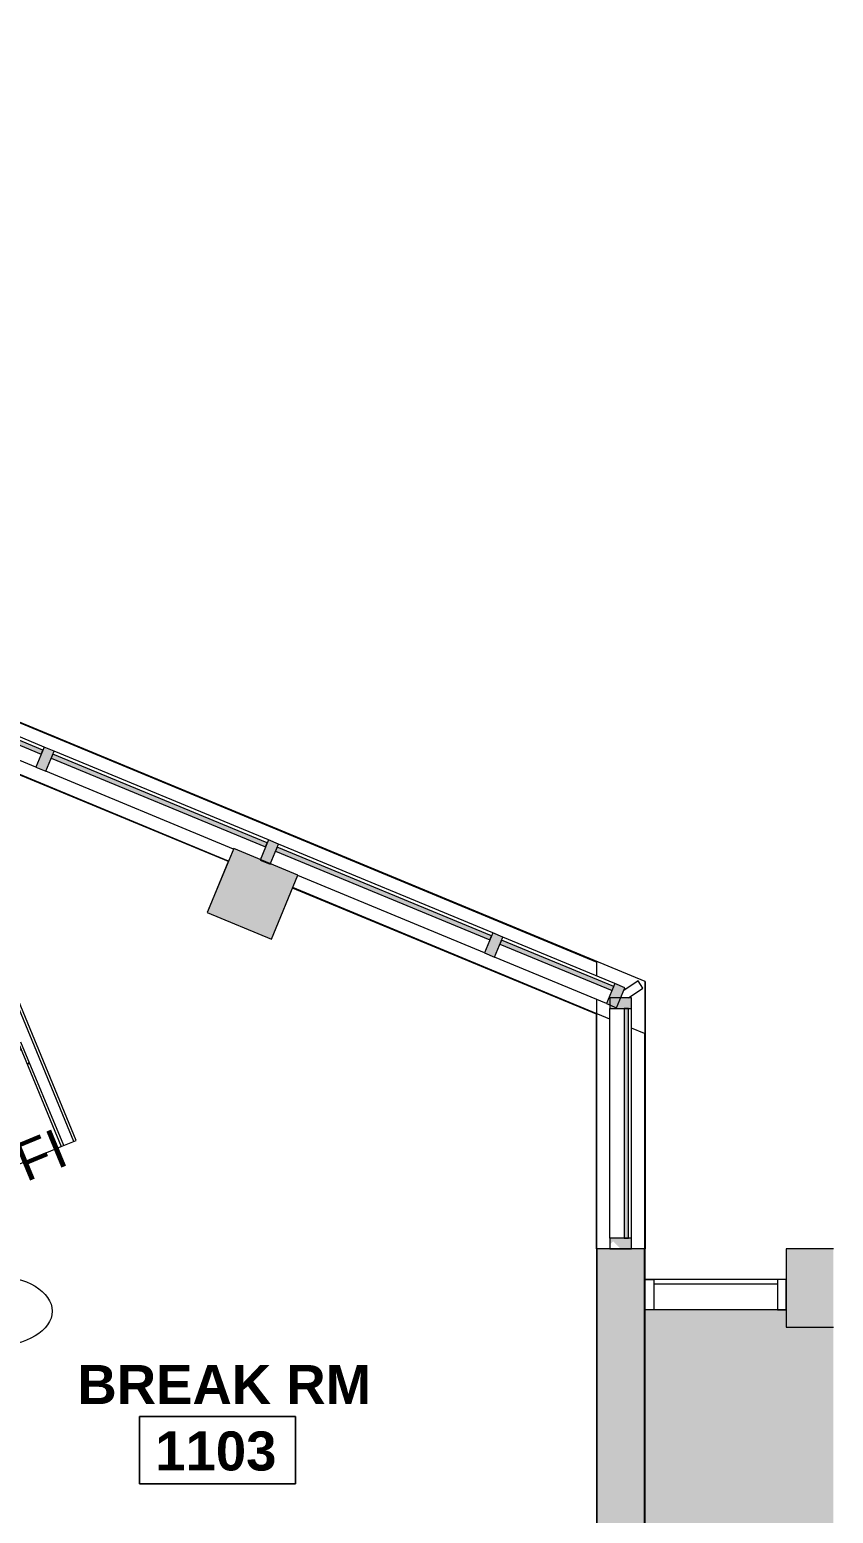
# Model space of a CAD drawing. Header units: inches. Extents: x 488 to 2071, y 800 to 2512.
# Drawn here: x 1885.1 to 2070.5, y 2170.3 to 2512.4 of the extents above; entities that cross this region are included whole.
import ezdxf

# ---------------------------------------------------------------- set-up
doc = ezdxf.new("R2010")
doc.units = ezdxf.units.IN
doc.header["$MEASUREMENT"] = 0
for name, color, linetype, lineweight in [('A-ANNO-NOTE', 131, 'Continuous', 30), ('A-AREA-IDEN', 2, 'Continuous', 9), ('A-DETL-GENF', 92, 'Continuous', 9), ('A-Flor-Shel-Tptn', 8, 'Continuous', 9), ('A-GLAZ-CURT', 52, 'Continuous', 9), ('A-GLAZ-CWMG', 51, 'Continuous', 13), ('A-Glaz-Shel', 8, 'Continuous', 9), ('A-Glaz-Shel-Sill', 8, 'Continuous', 9), ('A-WALL', 113, 'Continuous', 9), ('A-WALL-PATT', 111, 'Continuous', 13), ('A-Wall-Shel', 8, 'Continuous', 9), ('A-Wall-Shel-Fill', 8, 'Continuous', 9), ('I-WALL', 2, 'Continuous', 9), ('Q-CASE', 31, 'Continuous', 9), ('Q-SPCQ-IDEN', 132, 'Continuous', 9), ('S-Cols', 8, 'Continuous', 9), ('S-Cols-Fill', 8, 'Continuous', 9)]:
    doc.layers.add(name, color=color, linetype=linetype, lineweight=lineweight)
doc.styles.add('Swis721 Lt BT', font='swissl.ttf', dxfattribs={"height": 9})
doc.styles.add('Swis721 Lt BT_B', font='', dxfattribs={"height": 9})
doc.styles.get('Swis721 Lt BT_B').set_extended_font_data('Swis721 Lt BT', bold=True)
pattern_1 = [(0, (0, 0), (30.72, 7.68), [1.267, -21.773, 1.267, -21.773, -122.88]), (0, (0, 0), (30.72, 7.68), [-46.08, 1.267, -44.813, 1.267, -21.773, -53.76]), (0, (0, 0), (30.72, 7.68), [-115.2, 1.267, -14.093, 1.267, -37.133]), (120, (11.52, 3.84), (-22.011075, 22.7643), [1.267, -21.773, 1.267, -21.773, -122.88]), (120, (11.52, 3.84), (-22.011075, 22.7643), [-46.08, 1.267, -44.813, 1.267, -21.773, -53.76]), (120, (11.52, 3.84), (-22.011075, 22.7643), [-115.2, 1.267, -14.093, 1.267, -37.133]), (240, (15.36, 19.2), (-8.708925, -30.4443), [1.267, -21.773, 1.267, -21.773, -122.88]), (240, (15.36, 19.2), (-8.708925, -30.4443), [-46.08, 1.267, -44.813, 1.267, -21.773, -53.76]), (240, (15.36, 19.2), (-8.708925, -30.4443), [-115.2, 1.267, -14.093, 1.267, -37.133])]

# ---------------------------------------------------------------- blocks, each defined once
blk = doc.blocks.new('Revit Link EDITED_dwg_MUL6-V4-Level 1 POWER')
at = {"layer": 'A-Glaz-Shel', "color": 7, "flags": 128}
for points in [[(-1, 6.13), (-1, 6.25), (1, 6.25), (1, 6.13)], [(55, 6.13), (55, 6.25), (57, 6.25), (57, 6.13)], [(111, 6.13), (111, 6.25), (113, 6.25), (113, 6.13)], [(167, 6.13), (167, 6.25), (169, 6.25), (169, 6.13)], [(223, 6.13), (223, 6.25), (225, 6.25), (225, 6.13)], [(279, 6.13), (279, 6.25), (281, 6.25), (281, 6.13)]]:
    blk.add_lwpolyline(points, dxfattribs=at)
blk = doc.blocks.new('Revit Link EDITED_dwg_MUL1-V6-Level 1 POWER')
at = {"layer": 'A-Glaz-Shel', "color": 7, "flags": 128}
blk.add_lwpolyline([(-1, 2.25), (-1, 6.25), (1, 6.25), (1, 2.25)], dxfattribs=at)
blk = doc.blocks.new('Revit Link EDITED_dwg_MUL1-V7-Level 1 POWER')
at = {"layer": 'A-Glaz-Shel', "color": 7, "flags": 128}
blk.add_lwpolyline([(-1, 6.12), (-1, 6.25), (1, 6.25), (1, 6.13)], dxfattribs=at)
blk = doc.blocks.new('Revit Link EDITED_dwg_MUL1-5488110-Level 1 POWER')
at = {"layer": 'A-Glaz-Shel', "color": 7, "flags": 128}
blk.add_lwpolyline([(-1, 6.125), (-1, 6.25), (1, 6.25), (1, 6.125)], dxfattribs=at)
blk = doc.blocks.new('Revit Link EDITED_dwg-5488103-Level 1 POWER')
at = {"layer": 'A-Wall-Shel-Fill'}
h = blk.add_hatch(color=7, dxfattribs=at)
h.paths.add_polyline_path([(1975.8, 1945.79), (1980.8, 1945.79), (1980.8, 1957.29), (1980.39, 1957.29), (1980.39, 1962.29), (1979.89, 1962.29), (1979.89, 1957.29), (1975.8, 1957.29), (1975.8, 1956.57)], flags=0)
h.paths.add_polyline_path([(2027.09, 1957.29), (2027.09, 2231.29), (2026.97, 2231.29), (2026.97, 1957.29)], flags=0)
h.paths.add_polyline_path([(2015.84, 1962.29), (2015.97, 1962.31), (2015.97, 1972.29), (2015.84, 1972.29), (2015.84, 1962.35)], flags=0)
h.paths.add_polyline_path([(2015.84, 1988.29), (2015.97, 1988.29), (2015.97, 1999.88), (2015.84, 1999.83), (2015.84, 1990.2)], flags=0)
h.paths.add_polyline_path([(2015.97, 2001.56), (2015.97, 2042.41), (2015.84, 2042.41), (2015.84, 2001.86)], flags=0)
h.paths.add_polyline_path([(2015.97, 2045.16), (2015.97, 2231.29), (2015.84, 2231.29), (2015.84, 2045.16)], flags=0)
at = {"layer": 'S-Cols-Fill'}
blk.add_hatch(color=7, dxfattribs=at).paths.add_polyline_path([(2070.51, 2213.29), (2070.51, 2231.29), (2059.59, 2231.29), (2059.59, 2213.29)], flags=0)
at = {"layer": 'A-Glaz-Shel', "color": 7}
for p, q in [((2027.09, 2292.98), (2027.09, 2231.29)), ((2022.23, 2290.93), (2022.19, 2290.95)), ((2023.34, 2289.27), (2023.34, 2289.22)), ((2029.09, 2223.29), (2057.59, 2223.29))]:
    blk.add_line(p, q, dxfattribs=at)
at = {"layer": 'A-Glaz-Shel', "color": 7, "flags": 128}
for points in [[(2027.09, 2217.29), (2027.09, 2224.29), (2029.09, 2224.29), (2029.09, 2217.29)], [(2059.59, 2217.29), (2059.59, 2224.29), (2057.59, 2224.29), (2057.59, 2217.29)]]:
    blk.add_lwpolyline(points, close=True, dxfattribs=at)
at = {"layer": 'A-Glaz-Shel-Sill', "color": 7}
for p, q in [((1930.95, 2320.62), (1732.29, 2402.91)), ((2059.59, 2224.29), (2027.09, 2224.29)), ((2059.59, 2217.29), (2027.09, 2217.29))]:
    blk.add_line(p, q, dxfattribs=at)
at = {"layer": 'A-Glaz-Shel-Sill', "color": 7, "flags": 128}
for points in [[(2027.09, 2231.29), (2027.09, 2292.98), (1497.37, 2512.39), (550.6, 2120.23), (488.05, 1969.23)], [(2015.84, 2231.29), (2015.84, 2285.46), (1945.75, 2314.49)]]:
    blk.add_lwpolyline(points, dxfattribs=at)
at = {"layer": 'A-Wall-Shel', "color": 7, "flags": 128}
for points in [[(2015.97, 2231.29), (2015.84, 2231.29), (2015.84, 2149.29), (2015.84, 2045.16)], [(2026.97, 1957.29), (2027.09, 1957.29), (2027.09, 2231.29), (2026.97, 2231.29)]]:
    blk.add_lwpolyline(points, dxfattribs=at)
at = {"layer": 'S-Cols', "color": 7}
blk.add_line((1931, 2320.74), (1926.13, 2308.99), dxfattribs=at)
at = {"layer": 'S-Cols', "color": 7, "flags": 128}
blk.add_lwpolyline([(2070.51, 2231.29), (2059.59, 2231.29), (2059.59, 2213.29), (2070.51, 2213.29)], dxfattribs=at)
at = {"extrusion": (0, 0, -1)}
for name, p, zscale, rotation in [('Revit Link EDITED_dwg_MUL6-V4-Level 1 POWER', (-1940.11, 2322.24), -1, 22.50000000002028), ('Revit Link EDITED_dwg_MUL1-V6-Level 1 POWER', (-2020.84, 2288.8), -0.9999999999999999, 56.25000000001763), ('Revit Link EDITED_dwg_MUL1-V7-Level 1 POWER', (-2020.84, 2232.29), -1, 90.00000000000001)]:
    blk.add_blockref(name, p, dxfattribs=dict(at, zscale=zscale, rotation=rotation))
at = {"rotation": 337.4999999999797}
blk.add_blockref('Revit Link EDITED_dwg_MUL1-5488110-Level 1 POWER', (1991.85, 2300.81), dxfattribs=at)
blk = doc.blocks.new('C-Counter Top - ADJ HEIGHT-5345847-Level 1 POWER')
at = {"layer": 'Q-CASE'}
for p, q in [((110.21, 0), (-47.26, 0)), ((-47.26, 0), (-47.26, -0.75)), ((-47.26, -0.75), (-47.26, -25)), ((-47.26, -0.75), (110.21, -0.75)), ((-47.26, -25), (110.21, -25))]:
    blk.add_line(p, q, dxfattribs=at)
blk = doc.blocks.new('System Panel - Glazed-5309571-Level 1 POWER')
at = {"layer": 'A-GLAZ-CURT'}
blk.add_hatch(color=7, dxfattribs=at).paths.add_polyline_path([(26.46, 1.75), (-26.46, 1.75), (-26.46, 0.75), (26.46, 0.75)], flags=0)
at = {"layer": 'A-GLAZ-CURT', "color": 55, "lineweight": 20}
for p, q in [((26.46, 1.75), (-26.46, 1.75)), ((-26.46, 1.75), (-26.46, 0.75)), ((-26.46, 0.75), (26.46, 0.75)), ((26.46, 0.75), (26.46, 1.75))]:
    blk.add_line(p, q, dxfattribs=at)
blk = doc.blocks.new('System Panel - Glazed-5309577-Level 1 POWER')
at = {"layer": 'A-GLAZ-CURT'}
blk.add_hatch(color=7, dxfattribs=at).paths.add_polyline_path([(14, 0.75), (14, 1.75), (-14, 1.75), (-14, 0.75), (13.08, 0.75)], flags=0)
at = {"layer": 'A-GLAZ-CURT', "color": 55, "lineweight": 20}
for p, q in [((14, 1.75), (-14, 1.75)), ((-14, 1.75), (-14, 0.75)), ((-14, 0.75), (14, 0.75)), ((14, 0.75), (14, 1.75))]:
    blk.add_line(p, q, dxfattribs=at)
blk = doc.blocks.new('System Panel - Glazed-5309578-Level 1 POWER')
at = {"layer": 'A-GLAZ-CURT'}
blk.add_hatch(color=7, dxfattribs=at).paths.add_polyline_path([(26.75, 0.75), (26.75, 1.75), (-26.75, 1.75), (-26.75, 0.75), (20.69, 0.75)], flags=0)
at = {"layer": 'A-GLAZ-CURT', "color": 55, "lineweight": 20}
for p, q in [((26.75, 1.75), (-26.75, 1.75)), ((-26.75, 1.75), (-26.75, 0.75)), ((-26.75, 0.75), (26.75, 0.75)), ((26.75, 0.75), (26.75, 1.75))]:
    blk.add_line(p, q, dxfattribs=at)
blk = doc.blocks.new('Rectangular Mullion - 2_5_ x 5_ rectangular-5309582-Level 1 POWER')
at = {"layer": 'A-GLAZ-CWMG', "lineweight": 9}
blk.add_hatch(color=7, dxfattribs=at).paths.add_polyline_path([(-2.5, 2.5), (-1.04, 2.5), (-1.77, 1.77), (0, 0), (0, -2.5), (-2.5, -2.5), (-2.5, 1.77)], flags=0)
at = {"layer": 'A-GLAZ-CWMG', "color": 55, "lineweight": 20}
for p, q in [((-2.5, 2.5), (0, 2.5)), ((-2.5, -2.5), (-2.5, 2.5)), ((0, 2.5), (0, -2.5)), ((0, -2.5), (-2.5, -2.5))]:
    blk.add_line(p, q, dxfattribs=at)
blk = doc.blocks.new('Rectangular Mullion - 2_5_ x 5_ rectangular-5309583-Level 1 POWER')
at = {"layer": 'A-GLAZ-CWMG', "lineweight": 9}
blk.add_hatch(color=7, dxfattribs=at).paths.add_polyline_path([(-1.25, 2.5), (1.25, 2.5), (1.25, -2.5), (-1.25, -2.5), (-1.25, -0.75)], flags=0)
at = {"layer": 'A-GLAZ-CWMG', "color": 55, "lineweight": 20}
for p, q in [((-1.25, 2.5), (1.25, 2.5)), ((-1.25, -2.5), (-1.25, 2.5)), ((1.25, 2.5), (1.25, -2.5)), ((1.25, -2.5), (-1.25, -2.5))]:
    blk.add_line(p, q, dxfattribs=at)
blk = doc.blocks.new('Rectangular Mullion - 2_5_ x 5_ rectangular-5308208-Level 1 POWER')
at = {"layer": 'A-GLAZ-CWMG', "lineweight": 9}
for p, q in [((2020.12, 2292.48), (1994.25, 2303.2)), ((2018.2, 2287.86), (1992.33, 2298.58))]:
    blk.add_line(p, q, dxfattribs=at)
blk = doc.blocks.new('Rectangular Mullion - 2_5_ x 5_ rectangular-V61-Level 1 POWER')
at = {"layer": 'A-GLAZ-CWMG', "lineweight": 9}
for p, q in [((1991.94, 2304.16), (1942.51, 2324.63)), ((1990.03, 2299.54), (1946.94, 2317.38))]:
    blk.add_line(p, q, dxfattribs=at)
blk = doc.blocks.new('Rectangular Mullion - 2_5_ x 5_ rectangular-V62-Level 1 POWER')
at = {"layer": 'A-GLAZ-CWMG', "lineweight": 9}
for p, q in [((1940.2, 2325.59), (1890.77, 2346.06)), ((1932.16, 2323.5), (1888.86, 2341.44))]:
    blk.add_line(p, q, dxfattribs=at)
blk = doc.blocks.new('Rectangular Mullion - 2_5_ x 5_ rectangular-5308166-Level 1 POWER')
at = {"layer": 'A-GLAZ-CWMG', "lineweight": 9}
for p, q in [((1459.91, 2493.49), (1410.48, 2473.02)), ((1461.82, 2488.87), (1412.39, 2468.4))]:
    blk.add_line(p, q, dxfattribs=at)
blk = doc.blocks.new('Rectangular Mullion - 2_5_ x 5_ rectangular-5309581-Level 1 POWER')
at = {"layer": 'A-GLAZ-CWMG', "lineweight": 9}
blk.add_hatch(color=7, dxfattribs=at).paths.add_polyline_path([(0, 2.5), (-1.89, 2.5), (-2.5, 2.25), (-2.5, -2.5), (0, -2.5), (0, 1.78)], flags=0)
at = {"layer": 'A-GLAZ-CWMG', "color": 55, "lineweight": 20}
for p, q in [((0, 2.5), (-2.5, 2.5)), ((-2.5, 2.5), (-2.5, -2.5)), ((0, -2.5), (0, 2.5)), ((-2.5, -2.5), (0, -2.5))]:
    blk.add_line(p, q, dxfattribs=at)
blk = doc.blocks.new('Rectangular Mullion - 2_5_ x 5_ rectangular-5308220-Level 1 POWER')
at = {"layer": 'A-GLAZ-CWMG', "lineweight": 9}
for p, q in [((2018.97, 2233.8), (2018.97, 2286.72)), ((2023.97, 2233.8), (2023.97, 2286.72))]:
    blk.add_line(p, q, dxfattribs=at)
blk = doc.blocks.new('Room Tag - Room Name and Number-3379422-Level 1 POWER')
at = {"layer": 'A-AREA-IDEN'}
for p, q in [((-0.1881, -0.1636), (-0.1881, -0.0018)), ((-0.1881, -0.0018), (0.1869, -0.0018)), ((0.1869, -0.0018), (-0.1881, -0.0018)), ((-0.1881, -0.0018), (-0.1881, -0.1636)), ((0.1869, -0.0018), (0.1869, -0.1636)), ((0.1869, -0.1636), (0.1869, -0.0018)), ((0.1869, -0.1636), (-0.1881, -0.1636)), ((-0.1881, -0.1636), (0.1869, -0.1636))]:
    blk.add_line(p, q, dxfattribs=at)
blk = doc.blocks.new('Appliance_Specialty Equipment Tag - Standard-3515593-Level 1 POWER')
at = {"layer": 'Q-SPCQ-IDEN'}
blk.add_ellipse((-0.0499, 0.0037), major_axis=(-0.1406, 0), ratio=0.600473, dxfattribs=at)

msp = doc.modelspace()

# ---------------------------------------------------------------- hatches: boundary and pattern name
at = {"layer": 'A-DETL-GENF'}
msp.add_hatch(color=9, dxfattribs=at).paths.add_polyline_path([(2027.09, 1388.04), (2059.59, 1388.04), (2059.59, 1392.68), (2070.51, 1392.68), (2070.51, 1614.7), (2069.91, 1614.52), (2067.56, 1614.29), (2065.22, 1614.52), (2062.97, 1615.2), (2060.9, 1616.31), (2059.08, 1617.8), (2057.59, 1619.62), (2056.48, 1621.7), (2055.8, 1623.95), (2055.56, 1626.29), (2055.8, 1628.63), (2056.48, 1630.88), (2057.59, 1632.95), (2059.08, 1634.77), (2060.9, 1636.27), (2062.97, 1637.37), (2065.22, 1638.06), (2067.56, 1638.29), (2069.91, 1638.06), (2070.51, 1637.87), (2070.51, 1971.31), (2069.41, 1970.97), (2067.06, 1970.74), (2064.72, 1970.97), (2062.47, 1971.65), (2060.4, 1972.76), (2058.58, 1974.26), (2057.09, 1976.07), (2055.98, 1978.15), (2055.3, 1980.4), (2055.06, 1982.74), (2055.3, 1985.08), (2055.98, 1987.33), (2057.09, 1989.41), (2058.58, 1991.23), (2060.4, 1992.72), (2062.47, 1993.83), (2064.72, 1994.51), (2067.06, 1994.74), (2069.41, 1994.51), (2070.51, 1994.18), (2070.51, 2213.29), (2059.59, 2213.29), (2059.59, 2217.29), (2027.09, 2217.29), (2027.09, 1957.29), (2026.97, 1957.29), (2026.97, 1862.29), (2002.3, 1862.29), (2002.3, 1817.26), (1999.3, 1817.26), (1999.3, 1778.26), (2002.3, 1778.26), (2002.3, 1738.51), (1987.3, 1738.51), (1987.3, 1716.24), (1982.3, 1716.24), (1982.3, 1739.29), (1981.3, 1739.29), (1981.3, 1652.29), (1982.3, 1652.29), (1982.3, 1674.24), (1987.3, 1674.24), (1987.3, 1656.02), (2027.09, 1656.01), (2027.09, 1449.17)], flags=0)
at = {"layer": 'A-WALL'}
msp.add_hatch(color=250, dxfattribs=at).paths.add_polyline_path([(1940.86, 2302.71), (1946.99, 2317.49), (1932.2, 2323.61), (1926.08, 2308.83), (1940.6, 2302.82)], flags=0)
at = {"layer": 'A-WALL-PATT', "lineweight": 9}
h = msp.add_hatch(dxfattribs=at)
h.set_pattern_fill('FP_1', color=256, style=0, pattern_type=2)
h.set_pattern_definition(pattern_1)
h.paths.add_polyline_path([(1895.29, 2256.1), (1895.87, 2256.34), (1875.22, 2306.19), (1874.64, 2305.95), (1892.4, 2263.07)], flags=0)
h = msp.add_hatch(dxfattribs=at)
h.set_pattern_fill('FP_1', color=256, style=0, pattern_type=2)
h.set_pattern_definition(pattern_1)
h.paths.add_polyline_path([(1892.4, 2254.91), (1892.98, 2255.15), (1883.1, 2279.01), (1882.52, 2278.77), (1892.3, 2255.15)], flags=0)
h.paths.add_polyline_path([(1881.56, 2281.08), (1882.14, 2281.32), (1872.33, 2304.99), (1871.75, 2304.75), (1881.46, 2281.32)], flags=0)
msp.add_hatch(color=7, dxfattribs=at).paths.add_polyline_path([(2026.97, 1957.04), (2026.97, 2231.3), (2015.97, 2231.29), (2015.97, 1957.04), (2021.06, 1957.04)], flags=0)

# ---------------------------------------------------------------- linework, layer by layer
at = {"layer": 'A-WALL'}
for p, q in [((1511.75, 2506.31), (2015.97, 2297.45)), ((1931.01, 2320.73), (1732.33, 2403.03)), ((2018.97, 2284.3), (1945.79, 2314.61)), ((2015.97, 2294.2), (2015.97, 2297.45)), ((2015.97, 2231.3), (2015.97, 2288.79)), ((2026.97, 2280.99), (2023.97, 2282.23)), ((2026.97, 2280.99), (2026.97, 2231.3))]:
    msp.add_line(p, q, dxfattribs=at)
at = {"layer": 'A-WALL', "color": 55, "lineweight": 20}
for p, q in [((1932.2, 2323.61), (1926.08, 2308.83)), ((1946.99, 2317.49), (1932.2, 2323.61)), ((1940.86, 2302.71), (1946.99, 2317.49)), ((1926.08, 2308.83), (1940.86, 2302.71)), ((2026.97, 2231.3), (2015.97, 2231.3)), ((2015.97, 2231.3), (2015.97, 1962.29)), ((2026.97, 1957.04), (2026.97, 2231.3))]:
    msp.add_line(p, q, dxfattribs=at)
at = {"layer": 'A-WALL', "lineweight": 13}
for p, q in [((1895.29, 2256.1), (1874.64, 2305.95)), ((1892.98, 2255.15), (1883.1, 2279.01))]:
    msp.add_line(p, q, dxfattribs=at)
at = {"layer": 'I-WALL', "lineweight": 13}
for p, q in [((1895.87, 2256.34), (1875.22, 2306.19)), ((1882.76, 2278.19), (1892.4, 2254.91)), ((1892.4, 2254.91), (1895.87, 2256.34))]:
    msp.add_line(p, q, dxfattribs=at)

# ---------------------------------------------------------------- block references
at = {"layer": 'A-AREA-IDEN', "xscale": 95.99999999999994, "yscale": 95.99999999999994, "zscale": 95.99999999999994}
msp.add_blockref('Room Tag - Room Name and Number-3379422-Level 1 POWER', (1928.48, 2192.83), dxfattribs=at)
at = {"layer": 'A-Flor-Shel-Tptn', "color": 7}
msp.add_blockref('Revit Link EDITED_dwg-5488103-Level 1 POWER', (0, 0), dxfattribs=at)
at = {"layer": 'A-GLAZ-CURT'}
for name, p, rotation in [('System Panel - Glazed-5309578-Level 1 POWER', (1862.79, 2354.94), 337.4999999999997), ('System Panel - Glazed-5309578-Level 1 POWER', (1914.53, 2333.51), 337.4999999999997), ('System Panel - Glazed-5309578-Level 1 POWER', (1966.27, 2312.08), 337.4999999999997), ('System Panel - Glazed-5309577-Level 1 POWER', (2006.23, 2295.53), 337.4999999999997), ('System Panel - Glazed-5309571-Level 1 POWER', (2021.47, 2260.26), 269.9999999999996)]:
    msp.add_blockref(name, p, dxfattribs=dict(at, rotation=rotation))
at = {"layer": 'A-GLAZ-CWMG', "lineweight": 9}
for name, p, rotation in [('Rectangular Mullion - 2_5_ x 5_ rectangular-5308166-Level 1 POWER', (-907.01, 1616.16), 315.0000000000442), ('Rectangular Mullion - 2_5_ x 5_ rectangular-5309581-Level 1 POWER', (2021.47, 2289.22), 89.99999999999967)]:
    msp.add_blockref(name, p, dxfattribs=dict(at, rotation=rotation))
at = {"layer": 'A-GLAZ-CWMG', "lineweight": 9, "extrusion": (0, 0, -1)}
for name, p, rotation in [('Rectangular Mullion - 2_5_ x 5_ rectangular-5309583-Level 1 POWER', (-1888.66, 2344.23), 202.5000000000003), ('Rectangular Mullion - 2_5_ x 5_ rectangular-5309583-Level 1 POWER', (-1940.4, 2322.8), 202.5000000000003), ('Rectangular Mullion - 2_5_ x 5_ rectangular-5309583-Level 1 POWER', (-1992.14, 2301.37), 202.5000000000003), ('Rectangular Mullion - 2_5_ x 5_ rectangular-5309582-Level 1 POWER', (-2021.47, 2289.22), 202.5000000000003), ('Rectangular Mullion - 2_5_ x 5_ rectangular-5309582-Level 1 POWER', (-2021.47, 2231.3), 270.0000000000003)]:
    msp.add_blockref(name, p, dxfattribs=dict(at, rotation=rotation))
at = {"layer": 'A-GLAZ-CWMG', "lineweight": 9}
for name in ['Rectangular Mullion - 2_5_ x 5_ rectangular-V62-Level 1 POWER', 'Rectangular Mullion - 2_5_ x 5_ rectangular-V61-Level 1 POWER', 'Rectangular Mullion - 2_5_ x 5_ rectangular-5308208-Level 1 POWER', 'Rectangular Mullion - 2_5_ x 5_ rectangular-5308220-Level 1 POWER']:
    msp.add_blockref(name, (0, 0), dxfattribs=at)
at = {"layer": 'Q-CASE', "rotation": 22.49999999999904}
msp.add_blockref('C-Counter Top - ADJ HEIGHT-5345847-Level 1 POWER', (1781.01, 2235.83), dxfattribs=at)
at = {"layer": 'Q-SPCQ-IDEN', "xscale": 95.99999999999994, "yscale": 95.99999999999994, "zscale": 95.99999999999994}
msp.add_blockref('Appliance_Specialty Equipment Tag - Standard-3515593-Level 1 POWER', (1881.61, 2216.61), dxfattribs=at)

# ---------------------------------------------------------------- texts
at = {"layer": 'A-ANNO-NOTE', "lineweight": 9, "insert": (1855.62, 2244.55), "char_height": 9, "width": 44.541, "attachment_point": 1, "rotation": 22.5, "style": 'Swis721 Lt BT'}
msp.add_mtext('44 GFI', dxfattribs=at)
at = {"layer": 'A-AREA-IDEN', "char_height": 9, "attachment_point": 1, "style": 'Swis721 Lt BT_B'}
for s, insert, width in [('BREAK RM', (1896.12, 2204.54), 78.174), ('1103', (1914.07, 2189.23), 33.936)]:
    msp.add_mtext(s, dxfattribs=dict(at, insert=insert, width=width))

doc.saveas('drawing.dxf')
